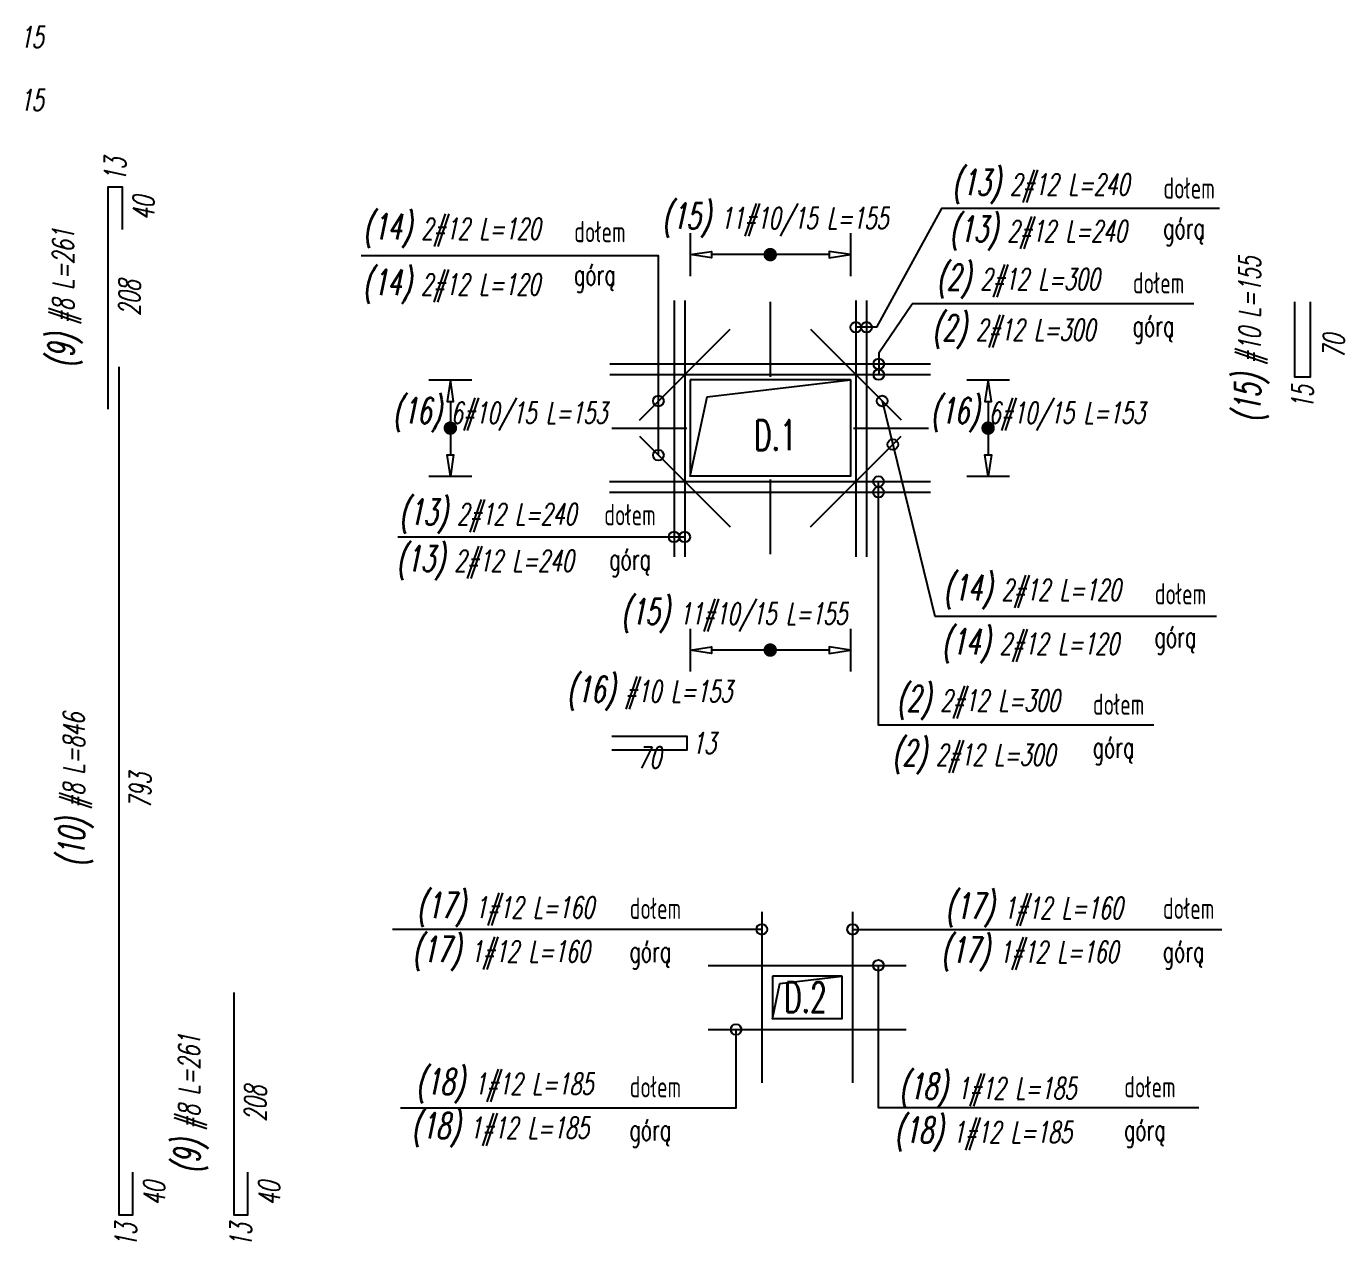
# Model space of a CAD drawing. Header units: millimetres. Extents: x 20746 to 38333, y -66592 to -55539.
# Drawn here: x 33003 to 34235, y -61583 to -60447 of the extents above; entities that cross this region are included whole.
import ezdxf
from ezdxf.enums import TextEntityAlignment as Align

# ---------------------------------------------------------------- set-up
doc = ezdxf.new("R2010")
doc.units = ezdxf.units.MM
doc.header["$LTSCALE"] = 5
for name, color, linetype in [('K-LINIA', 254, 'Continuous'), ('K-SRUBY', 3, 'Continuous'), ('K-TEXT 2.8mm', 101, 'Continuous'), ('K-TEXT 2mm', 254, 'Continuous'), ('ZBROJA_NIEZLICZAC', 255, 'Continuous'), ('ZBROJA_PRET', 161, 'Continuous'), ('ZBROJA_RZUTPR', 141, 'Continuous'), ('ZBROJA_RZUTPR1', 255, 'Continuous'), ('ZBROJA_ZASIEG', 253, 'Continuous'), ('ZBROJA_ZLICZAC', 125, 'Continuous')]:
    doc.layers.add(name, color=color, linetype=linetype)
doc.styles.add('STYL_ZBROJA', font='romanszb.shx', dxfattribs={"width": 0.65, "oblique": 12})
doc.styles.add('text 2.8mm', font='romans.shx', dxfattribs={"width": 0.65})
doc.styles.add('text 2mm', font='romans.shx', dxfattribs={"width": 0.65})

msp = doc.modelspace()

# ---------------------------------------------------------------- linework, layer by layer
at = {"layer": 'K-LINIA'}
for points in [[(34118.544, -60617.41), (33858.377, -60617.41), (33797.768, -60728.478), (33778.309, -60728.478)], [(33593.709, -60848.094), (33593.709, -60661.746), (33315.774, -60661.746)], [(33799.746, -60752.324), (33831.082, -60706.568)], [(34094.525, -60706.568), (33831.082, -60706.568)], [(33799.746, -60752.324), (33799.746, -60772.73)], [(33802.94, -60797.391), (33852.275, -60998.667)], [(34057.129, -61100.641), (33799.508, -61100.641), (33799.508, -60872.725)], [(33350.012, -60924.543), (33618.34, -60924.543)], [(33852.275, -60998.667), (34115.63, -60998.667)], [(33690.383, -61291.545), (33345.096, -61291.545)], [(33775.383, -61291.545), (34120.67, -61291.545)], [(34099.136, -61458.426), (33799.439, -61458.426), (33799.439, -61325.16)], [(33352.451, -61458.426), (33666.327, -61458.426), (33666.327, -61385.16)]]:
    msp.add_lwpolyline(points, dxfattribs=at)
for centre in [(33778.309, -60728.478), (33788.309, -60728.478), (33799.746, -60762.73), (33799.746, -60772.73), (33593.709, -60797.391), (33802.94, -60797.391), (33812.921, -60838.113), (33593.709, -60848.094), (33799.508, -60872.725), (33799.508, -60882.725), (33608.34, -60924.543), (33618.34, -60924.543), (33690.383, -61291.545), (33775.383, -61291.545), (33799.439, -61325.16), (33666.327, -61385.16)]:
    msp.add_circle(centre, 5, dxfattribs=at)
at = {"layer": 'K-SRUBY'}
for points in [[(33623.309, -60777.73), (33623.309, -60867.73), (33639.219, -60793.64), (33773.309, -60777.73), (33623.309, -60777.73)], [(33623.309, -60867.73), (33639.219, -60793.64), (33773.309, -60777.73), (33773.309, -60867.73), (33623.309, -60867.73)], [(33700.383, -61335.16), (33700.383, -61375.16), (33707.277, -61342.054), (33765.383, -61335.16), (33700.383, -61335.16)], [(33700.383, -61375.16), (33707.277, -61342.054), (33765.383, -61335.16), (33765.383, -61375.16), (33700.383, -61375.16)]]:
    msp.add_lwpolyline(points, dxfattribs=at)
at = {"layer": 'ZBROJA_PRET'}
for p, q in [((33608.34, -60703.282), (33608.34, -60943.282)), ((33618.34, -60703.282), (33618.34, -60943.282)), ((33698.309, -60704.73), (33698.309, -60774.73)), ((33778.309, -60703.282), (33778.309, -60943.282)), ((33788.309, -60703.282), (33788.309, -60943.282)), ((33575.913, -60815.187), (33660.766, -60730.334)), ((33735.883, -60730.304), (33820.735, -60815.157)), ((33548.309, -60762.73), (33848.309, -60762.73)), ((33548.309, -60772.73), (33848.309, -60772.73)), ((33550.309, -60822.761), (33620.309, -60822.761)), ((33776.309, -60822.761), (33846.309, -60822.761)), ((33575.913, -60830.298), (33660.766, -60915.151)), ((33735.883, -60915.151), (33820.735, -60830.298)), ((33548.071, -60872.725), (33848.071, -60872.725)), ((33698.309, -60870.73), (33698.309, -60940.73)), ((33548.071, -60882.725), (33848.071, -60882.725)), ((33690.383, -61275.16), (33690.383, -61435.16)), ((33690.383, -61275.16), (33690.383, -61435.16)), ((33775.383, -61275.16), (33775.383, -61435.16)), ((33775.383, -61275.16), (33775.383, -61435.16)), ((33640.383, -61325.16), (33825.383, -61325.16)), ((33640.383, -61325.16), (33825.383, -61325.16)), ((33640.383, -61385.16), (33825.383, -61385.16)), ((33640.383, -61385.16), (33825.383, -61385.16))]:
    msp.add_line(p, q, dxfattribs=at)
at = {"layer": 'ZBROJA_RZUTPR'}
for points in [[(33079.141, -60805.094), (33079.141, -60597.094, -0.41421356), (33079.141, -60597.094), (33092.141, -60597.094, -0.41421356), (33092.141, -60597.094), (33092.141, -60637.094)], [(34188.644, -60704.73), (34188.644, -60774.73, 0.41421356), (34188.644, -60774.73), (34203.644, -60774.73, 0.41421356), (34203.644, -60774.73), (34203.644, -60704.73)], [(33089.141, -60765.46), (33089.141, -61558.46, 0.41421356), (33089.141, -61558.46), (33102.141, -61558.46, 0.41421356), (33102.141, -61558.46), (33102.141, -61518.46)], [(33550.309, -61110.919), (33620.309, -61110.919, -0.41421356), (33620.309, -61110.919), (33620.309, -61123.919, -0.41421356), (33620.309, -61123.919), (33550.309, -61123.919)], [(33196.817, -61350.46), (33196.817, -61558.46, 0.41421356), (33196.817, -61558.46), (33209.817, -61558.46, 0.41421356), (33209.817, -61558.46), (33209.817, -61518.46)]]:
    msp.add_lwpolyline(points, format="xyb", dxfattribs=at)
at = {"layer": 'ZBROJA_ZASIEG'}
for p, q in [((33623.309, -60640.538), (33623.309, -60680.538)), ((33773.309, -60640.538), (33773.309, -60680.538)), ((33379.155, -60777.748), (33419.155, -60777.748)), ((33882.035, -60777.748), (33922.035, -60777.748)), ((33379.155, -60867.73), (33419.155, -60867.73)), ((33882.035, -60867.73), (33922.035, -60867.73)), ((33623.309, -61010.327), (33623.309, -61050.327)), ((33773.309, -61010.327), (33773.309, -61050.327))]:
    msp.add_line(p, q, dxfattribs=at)
for points in [[(33753.309, -60660.538), (33753.309, -60663.638), (33773.309, -60660.538), (33753.309, -60657.438), (33753.309, -60660.538), (33643.309, -60660.538), (33643.309, -60663.638), (33623.309, -60660.538), (33643.309, -60657.438), (33643.309, -60660.538)], [(33399.155, -60797.748), (33402.255, -60797.748), (33399.155, -60777.748), (33396.055, -60797.748), (33399.155, -60797.748), (33399.155, -60847.73), (33402.255, -60847.73), (33399.155, -60867.73), (33396.055, -60847.73), (33399.155, -60847.73)], [(33902.035, -60797.748), (33905.135, -60797.748), (33902.035, -60777.748), (33898.935, -60797.748), (33902.035, -60797.748), (33902.035, -60847.73), (33905.135, -60847.73), (33902.035, -60867.73), (33898.935, -60847.73), (33902.035, -60847.73)], [(33753.309, -61030.327), (33753.309, -61033.427), (33773.309, -61030.327), (33753.309, -61027.227), (33753.309, -61030.327), (33643.309, -61030.327), (33643.309, -61033.427), (33623.309, -61030.327), (33643.309, -61027.227), (33643.309, -61030.327)]]:
    msp.add_lwpolyline(points, dxfattribs=at)
at = {"layer": 'ZBROJA_ZASIEG', "const_width": 6.3}
for points in [[(33695.159, -60660.538, 1), (33701.459, -60660.538, 1)], [(33396.005, -60822.761, 1), (33402.305, -60822.761, 1)], [(33898.885, -60822.761, 1), (33905.185, -60822.761, 1)], [(33695.159, -61030.327, 1), (33701.459, -61030.327, 1)]]:
    msp.add_lwpolyline(points, format="xyb", close=True, dxfattribs=at)

# ---------------------------------------------------------------- texts
at = {"layer": 'K-TEXT 2.8mm', "style": 'text 2.8mm', "width": 0.65}
for s, p in [('D.1', (33683.136, -60843.319)), ('D.2', (33711.445, -61369.043))]:
    msp.add_text(s, height=28, dxfattribs=at).set_placement(p)
at = {"layer": 'K-TEXT 2mm', "style": 'text 2mm', "width": 0.65}
for s, p in [('dołem', (34065.956, -60608.162)), ('górą', (34065.73, -60645.612)), ('dołem', (33514.956, -60648.952)), ('górą', (33514.731, -60689.203)), ('dołem', (34037.401, -60696.814)), ('górą', (34037.175, -60737.065)), ('dołem', (33543.089, -60913.661)), ('górą', (33547.732, -60955.298)), ('dołem', (34057.903, -60987.642)), ('górą', (34057.677, -61027.893)), ('dołem', (34000.005, -61090.888)), ('górą', (33999.779, -61131.138)), ('dołem', (33566.879, -61281.792)), ('dołem', (34065.519, -61281.792)), ('górą', (33566.654, -61322.042)), ('górą', (34065.294, -61322.042)), ('dołem', (33566.879, -61448.672)), ('dołem', (34029.305, -61448.672)), ('górą', (33566.654, -61488.922)), ('górą', (34029.08, -61488.922))]:
    msp.add_text(s, height=20, dxfattribs=at).set_placement(p)
at = {"layer": 'ZBROJA_NIEZLICZAC', "attachment_point": 8, "rotation": 90, "style": 'STYL_ZBROJA'}
for s, insert, char_height in [('\\H24;\\C71;\\H20;\\C256;\\H24;\\C71;(9)\\H20;\\C256; #8 L=261', (33055.141, -60701.094), 20), ('\\H24;\\C71;\\H20;\\C256;\\H24;\\C71;(15)\\H20;\\C256; #10 L=155', (34164.644, -60739.73), 40), ('\\H24;\\C71;\\H20;\\C256;\\H24;\\C71;(10)\\H20;\\C256; #8 L=846', (33065.141, -61160.96), 20), ('\\H24;\\C71;\\H20;\\C256;\\H24;\\C71;(9)\\H20;\\C256; #8 L=261', (33172.817, -61454.46), 20)]:
    msp.add_mtext(s, dxfattribs=dict(at, insert=insert, char_height=char_height))
at = {"layer": 'ZBROJA_NIEZLICZAC', "insert": (33585.309, -61086.919), "char_height": 40, "attachment_point": 8, "style": 'STYL_ZBROJA'}
msp.add_mtext('\\H24;\\C71;\\H20;\\C256;\\H24;\\C71;(16)\\H20;\\C256; #10 L=153', dxfattribs=at)
at = {"layer": 'ZBROJA_RZUTPR1', "style": 'STYL_ZBROJA', "oblique": 12, "width": 0.65}
for s, p in [('15', (33018.83, -60457.038)), ('15', (33018.83, -60515.943)), ('13', (33647.499, -61117.419))]:
    msp.add_text(s, height=20, dxfattribs=at).set_placement(p, align=Align.MIDDLE_RIGHT)
for s, p in [('13', (33085.641, -60569.904)), ('15', (34196.144, -60782.73)), ('13', (33095.641, -61566.46)), ('13', (33203.317, -61566.46))]:
    msp.add_text(s, height=20, rotation=90, dxfattribs=at).set_placement(p, align=Align.MIDDLE_RIGHT)
for s, p in [('40', (33112.141, -60617.094)), ('208', (33099.141, -60701.094)), ('70', (34225.451, -60746.312)), ('793', (33109.141, -61161.96)), ('208', (33216.817, -61454.46)), ('40', (33122.141, -61538.46)), ('40', (33229.817, -61538.46))]:
    msp.add_text(s, height=20, rotation=90, dxfattribs=at).set_placement(p, align=Align.MIDDLE)
msp.add_text('70', height=20, dxfattribs=at).set_placement((33585.309, -61130.919), align=Align.MIDDLE)
at = {"layer": 'ZBROJA_ZLICZAC', "char_height": 40, "attachment_point": 7, "style": 'STYL_ZBROJA'}
for s, insert in [('\\H24;\\C71;\\H20;\\C256;\\H24;\\C71;(13)\\H20;\\C256; 2#12 L=240', (33868.304, -60612.975)), ('\\H24;\\C71;\\H20;\\C256;\\H24;\\C71;(15)\\H20;\\C256; 11#10/15 L=155', (33597.201, -60644.508)), ('\\H24;\\C71;\\H20;\\C256;\\H24;\\C71;(14)\\H20;\\C256; 2#12 L=120', (33317.645, -60654.278)), ('\\H24;\\C71;\\H20;\\C256;\\H24;\\C71;(13)\\H20;\\C256; 2#12 L=240', (33865.802, -60656.537)), ('\\H24;\\C71;\\H20;\\C256;\\H24;\\C71;(2)\\H20;\\C256; 2#12 L=300', (33853.881, -60701.522)), ('\\H24;\\C71;\\H20;\\C256;\\H24;\\C71;(14)\\H20;\\C256; 2#12 L=120', (33317.324, -60706.374)), ('\\H24;\\C71;\\H20;\\C256;\\H24;\\C71;(2)\\H20;\\C256; 2#12 L=300', (33849.775, -60748.731)), ('\\H24;\\C71;\\H20;\\C256;\\H24;\\C71;(16)\\H20;\\C256; 6#10/15 L=153', (33345.365, -60826.391)), ('\\H24;\\C71;\\H20;\\C256;\\H24;\\C71;(16)\\H20;\\C256; 6#10/15 L=153', (33848.244, -60826.391)), ('\\H24;\\C71;\\H20;\\C256;\\H24;\\C71;(13)\\H20;\\C256; 2#12 L=240', (33351.15, -60921.296)), ('\\H24;\\C71;\\H20;\\C256;\\H24;\\C71;(13)\\H20;\\C256; 2#12 L=240', (33348.647, -60964.858)), ('\\H24;\\C71;\\H20;\\C256;\\H24;\\C71;(14)\\H20;\\C256; 2#12 L=120', (33860.306, -60992.03)), ('\\H24;\\C71;\\H20;\\C256;\\H24;\\C71;(15)\\H20;\\C256; 11#10/15 L=155', (33558.749, -61014.297)), ('\\H24;\\C71;\\H20;\\C256;\\H24;\\C71;(14)\\H20;\\C256; 2#12 L=120', (33858.646, -61042.552)), ('\\H24;\\C71;\\H20;\\C256;\\H24;\\C71;(2)\\H20;\\C256; 2#12 L=300', (33816.485, -61095.596)), ('\\H24;\\C71;\\H20;\\C256;\\H24;\\C71;(2)\\H20;\\C256; 2#12 L=300', (33812.379, -61146.386)), ('\\H24;\\C71;\\H20;\\C256;\\H24;\\C71;(17)\\H20;\\C256; 1#12 L=160', (33367.816, -61289.175)), ('\\H24;\\C71;\\H20;\\C256;\\H24;\\C71;(17)\\H20;\\C256; 1#12 L=160', (33862.173, -61289.532)), ('\\H24;\\C71;\\H20;\\C256;\\H24;\\C71;(17)\\H20;\\C256; 1#12 L=160', (33363.655, -61330.309)), ('\\H24;\\C71;\\H20;\\C256;\\H24;\\C71;(17)\\H20;\\C256; 1#12 L=160', (33858.012, -61330.666)), ('\\H24;\\C71;\\H20;\\C256;\\H24;\\C71;(18)\\H20;\\C256; 1#12 L=185', (33367.023, -61454.094)), ('\\H24;\\C71;\\H20;\\C256;\\H24;\\C71;(18)\\H20;\\C256; 1#12 L=185', (33818.733, -61458.167)), ('\\H24;\\C71;\\H20;\\C256;\\H24;\\C71;(18)\\H20;\\C256; 1#12 L=185', (33362.862, -61495.228)), ('\\H24;\\C71;\\H20;\\C256;\\H24;\\C71;(18)\\H20;\\C256; 1#12 L=185', (33814.572, -61499.301))]:
    msp.add_mtext(s, dxfattribs=dict(at, insert=insert))

doc.saveas('drawing.dxf')
